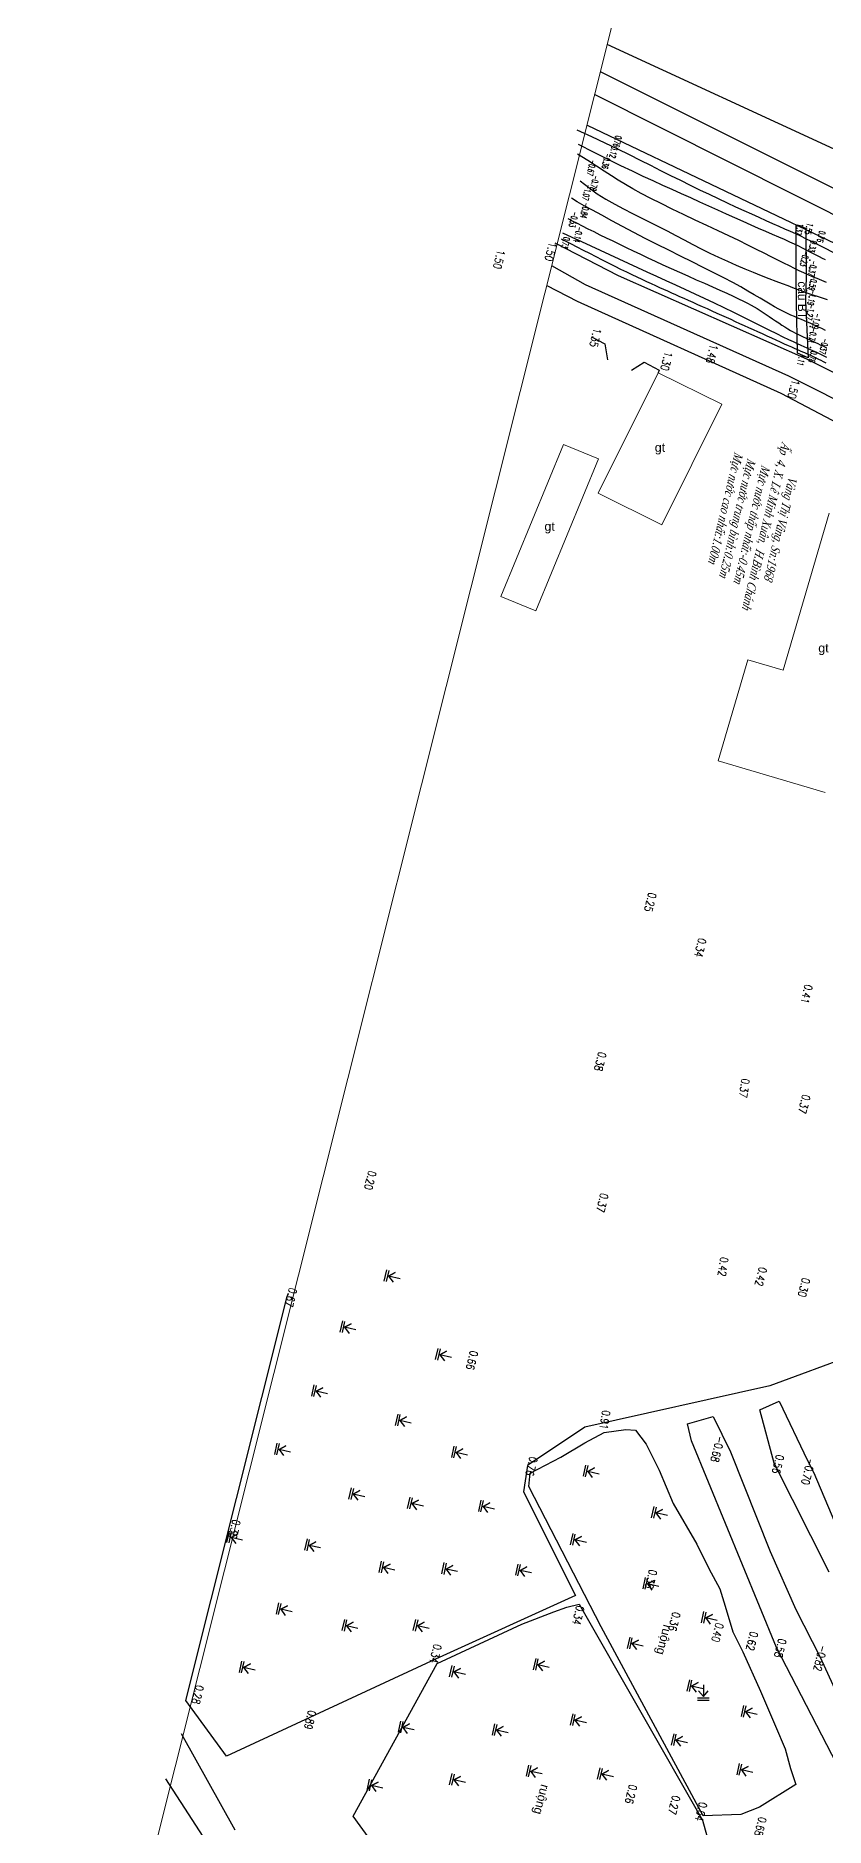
# Model space of a CAD drawing. Header units: metres. Extents: x 583412 to 583840, y 1186334 to 1187497.
# Drawn here: x 583579.3 to 583668, y 1187194.9 to 1187396.4 of the extents above; entities that cross this region are included whole.
import ezdxf
from ezdxf.enums import TextEntityAlignment as Align

# ---------------------------------------------------------------- set-up
doc = ezdxf.new("R2010")
doc.units = ezdxf.units.M
doc.header["$MEASUREMENT"] = 0
doc.layers.get('Defpoints').update_dxf_attribs({"color": 9, "lineweight": 0})
for name, color, linetype in [('$For$Printing$', 7, 'Continuous'), ('1111DONG MUC', 2, 'Continuous'), ('cao do binh do', 4, 'Continuous'), ('CaoDoTN', 2, 'Continuous'), ('Docao', 22, 'Continuous'), ('KS.cau cong', 6, 'Continuous'), ('KS.leduongdat', 36, 'Continuous'), ('KS.raoxay', 2, 'TUONG-KHKS'), ('ks.text ks', 7, 'Continuous'), ('KS_muong ao', 4, 'TALUYPHAI-KHKS'), ('Lua-KHKS', 3, 'Continuous'), ('muc nuoc', 1, 'Continuous'), ('TEXT NHA', 5, 'Continuous')]:
    doc.layers.add(name, color=color, linetype=linetype)
doc.layers.add('1.KS.NHA', color=225, linetype='Continuous', lineweight=13)
doc.styles.add('ChuSo', font='vnsimple.shx')
doc.styles.get("Standard").update_dxf_attribs({"font": 'arial.ttf'})
doc.styles.add('TENSONG', font='VAPTIMI.TTF')
doc.styles.add('vni-time', font='timesi.ttf', dxfattribs={"height": 3.7})
doc.linetypes.add('TALUYPHAI-KHKS', pattern='A,5,[130,ltypeshp,S=5,R=0,X=0,Y=-5],10,[130,ltypeshp,S=5,R=0,X=0,Y=-5],10,[130,ltypeshp,S=10,R=0,X=0,Y=-10],5', length=30)
doc.linetypes.add('TALUYTRAI-KHKS', pattern='A,5,[130,ltypeshp,S=5,R=0,X=0,Y=5],10,[130,ltypeshp,S=5,R=0,X=0,Y=5],10,[130,ltypeshp,S=10,R=0,X=0,Y=10],5', length=30)
doc.linetypes.add('TUONG-KHKS', pattern='A,0.25,-0.1,[132,ltypeshp,S=0.1,R=0,X=-0.1,Y=0],-0.1,1', length=1.45)

# ---------------------------------------------------------------- blocks, each defined once
blk = doc.blocks.new('Lua-KHKS')
at = {"layer": 'Lua-KHKS', "color": 3, "flags": 128}
for points in [[(-0.44, 0.07), (0.42, 0.07)], [(-0.01, 1.04), (-0.01, 0.16), (-0.38, 0.59), (-0.01, 0.16), (0.36, 0.59)], [(-0.44, -0.1), (0.42, -0.1)]]:
    blk.add_lwpolyline(points, dxfattribs=at)

msp = doc.modelspace()

# ---------------------------------------------------------------- linework, layer by layer
at = {"layer": '$For$Printing$', "color": 252}
for p, q in [((583641.77, 1187385.05), (583640.12, 1187385.8)), ((583643.29, 1187384.35), (583641.77, 1187385.05)), ((583644.69, 1187383.67), (583643.29, 1187384.35)), ((583646.01, 1187383.03), (583644.69, 1187383.67)), ((583641.32, 1187382.4), (583640.19, 1187383.11)), ((583642.3, 1187381.77), (583641.32, 1187382.4)), ((583643.17, 1187381.2), (583642.3, 1187381.77)), ((583647.24, 1187382.41), (583646.01, 1187383.03)), ((583648.42, 1187381.82), (583647.24, 1187382.41)), ((583649.55, 1187381.24), (583648.42, 1187381.82)), ((583643.98, 1187380.67), (583643.17, 1187381.2)), ((583644.76, 1187380.17), (583643.98, 1187380.67)), ((583645.55, 1187379.69), (583644.76, 1187380.17)), ((583646.4, 1187379.19), (583645.55, 1187379.69)), ((583650.66, 1187380.68), (583649.55, 1187381.24)), ((583651.77, 1187380.13), (583650.66, 1187380.68)), ((583652.86, 1187379.6), (583651.77, 1187380.13)), ((583653.93, 1187379.07), (583652.86, 1187379.6)), ((583647.34, 1187378.68), (583646.4, 1187379.19)), ((583648.4, 1187378.12), (583647.34, 1187378.68)), ((583649.57, 1187377.54), (583648.4, 1187378.12)), ((583654.99, 1187378.56), (583653.93, 1187379.07)), ((583656.01, 1187378.08), (583654.99, 1187378.56)), ((583657.01, 1187377.61), (583656.01, 1187378.08)), ((583657.97, 1187377.16), (583657.01, 1187377.61)), ((583639.1, 1187375.87), (583639.59, 1187375.61)), ((583639.59, 1187375.61), (583640.12, 1187375.33)), ((583650.81, 1187376.93), (583649.57, 1187377.54)), ((583652.1, 1187376.32), (583650.81, 1187376.93)), ((583653.41, 1187375.7), (583652.1, 1187376.32)), ((583654.72, 1187375.08), (583653.41, 1187375.7)), ((583658.89, 1187376.74), (583657.97, 1187377.16)), ((583659.76, 1187376.34), (583658.89, 1187376.74)), ((583660.59, 1187375.97), (583659.76, 1187376.34)), ((583661.37, 1187375.61), (583660.59, 1187375.97)), ((583662.11, 1187375.28), (583661.37, 1187375.61)), ((583638.32, 1187373.6), (583638.86, 1187373.32)), ((583640.12, 1187375.33), (583640.71, 1187375.03)), ((583640.71, 1187375.03), (583641.34, 1187374.72)), ((583641.34, 1187374.72), (583642, 1187374.39)), ((583642, 1187374.39), (583642.69, 1187374.05)), ((583642.69, 1187374.05), (583643.4, 1187373.7)), ((583643.4, 1187373.7), (583644.14, 1187373.34)), ((583655.98, 1187374.49), (583654.72, 1187375.08)), ((583657.19, 1187373.92), (583655.98, 1187374.49)), ((583658.3, 1187373.38), (583657.19, 1187373.92)), ((583662.82, 1187374.97), (583662.11, 1187375.28)), ((583663.48, 1187374.68), (583662.82, 1187374.97)), ((583664.11, 1187374.4), (583663.48, 1187374.68)), ((583664.7, 1187374.13), (583664.11, 1187374.4)), ((583665.27, 1187373.87), (583664.7, 1187374.13)), ((583665.84, 1187373.6), (583665.27, 1187373.87)), ((583666.45, 1187373.3), (583665.84, 1187373.6)), ((583638.86, 1187373.32), (583639.46, 1187373.01)), ((583639.46, 1187373.01), (583640.11, 1187372.68)), ((583640.11, 1187372.68), (583640.8, 1187372.32)), ((583640.8, 1187372.32), (583641.51, 1187371.96)), ((583641.51, 1187371.96), (583642.24, 1187371.58)), ((583642.24, 1187371.58), (583642.96, 1187371.22)), ((583644.14, 1187373.34), (583644.89, 1187372.98)), ((583644.89, 1187372.98), (583645.65, 1187372.61)), ((583645.65, 1187372.61), (583646.43, 1187372.24)), ((583646.43, 1187372.24), (583647.24, 1187371.85)), ((583647.24, 1187371.85), (583648.06, 1187371.46)), ((583659.33, 1187372.87), (583658.3, 1187373.38)), ((583660.28, 1187372.4), (583659.33, 1187372.87)), ((583661.15, 1187371.96), (583660.28, 1187372.4)), ((583661.95, 1187371.56), (583661.15, 1187371.96)), ((583662.69, 1187371.19), (583661.95, 1187371.56)), ((583667.14, 1187372.96), (583666.45, 1187373.3)), ((583667.96, 1187372.55), (583667.14, 1187372.96)), ((583668.92, 1187372.05), (583667.96, 1187372.55)), ((583642.96, 1187371.22), (583643.68, 1187370.86)), ((583643.68, 1187370.86), (583644.36, 1187370.51)), ((583644.36, 1187370.51), (583645.02, 1187370.19)), ((583645.02, 1187370.19), (583645.66, 1187369.88)), ((583645.66, 1187369.88), (583646.27, 1187369.58)), ((583646.27, 1187369.58), (583646.85, 1187369.3)), ((583648.06, 1187371.46), (583648.91, 1187371.07)), ((583648.91, 1187371.07), (583649.78, 1187370.66)), ((583649.78, 1187370.66), (583650.69, 1187370.25)), ((583650.69, 1187370.25), (583651.62, 1187369.83)), ((583651.62, 1187369.83), (583652.56, 1187369.41)), ((583663.37, 1187370.84), (583662.69, 1187371.19)), ((583663.99, 1187370.53), (583663.37, 1187370.84)), ((583664.56, 1187370.25), (583663.99, 1187370.53)), ((583665.1, 1187369.99), (583664.56, 1187370.25)), ((583665.6, 1187369.75), (583665.1, 1187369.99)), ((583666.1, 1187369.53), (583665.6, 1187369.75)), ((583666.59, 1187369.32), (583666.1, 1187369.53)), ((583646.85, 1187369.3), (583647.41, 1187369.04)), ((583647.41, 1187369.04), (583647.94, 1187368.79)), ((583647.94, 1187368.79), (583648.45, 1187368.56)), ((583648.45, 1187368.56), (583648.93, 1187368.33)), ((583648.93, 1187368.33), (583649.4, 1187368.12)), ((583649.4, 1187368.12), (583649.85, 1187367.92)), ((583649.85, 1187367.92), (583650.3, 1187367.72)), ((583650.3, 1187367.72), (583650.74, 1187367.52)), ((583650.74, 1187367.52), (583651.19, 1187367.32)), ((583652.56, 1187369.41), (583653.51, 1187368.99)), ((583653.51, 1187368.99), (583654.44, 1187368.58)), ((583654.44, 1187368.58), (583655.33, 1187368.19)), ((583655.33, 1187368.19), (583656.18, 1187367.81)), ((583656.18, 1187367.81), (583656.96, 1187367.46)), ((583667.09, 1187369.11), (583666.59, 1187369.32)), ((583667.61, 1187368.89), (583667.09, 1187369.11)), ((583668.17, 1187368.68), (583667.61, 1187368.89)), ((583651.19, 1187367.32), (583651.65, 1187367.11)), ((583651.65, 1187367.11), (583652.12, 1187366.9)), ((583652.12, 1187366.9), (583652.62, 1187366.68)), ((583652.62, 1187366.68), (583653.13, 1187366.45)), ((583653.13, 1187366.45), (583653.66, 1187366.21)), ((583653.66, 1187366.21), (583654.2, 1187365.97)), ((583654.2, 1187365.97), (583654.74, 1187365.73)), ((583654.74, 1187365.73), (583655.28, 1187365.49)), ((583655.28, 1187365.49), (583655.82, 1187365.24)), ((583656.96, 1187367.46), (583657.67, 1187367.14)), ((583657.67, 1187367.14), (583658.28, 1187366.85)), ((583658.28, 1187366.85), (583658.81, 1187366.59)), ((583658.81, 1187366.59), (583659.27, 1187366.36)), ((583659.27, 1187366.36), (583659.67, 1187366.14)), ((583659.67, 1187366.14), (583660.04, 1187365.93)), ((583660.04, 1187365.93), (583660.38, 1187365.73)), ((583660.38, 1187365.73), (583660.7, 1187365.52)), ((583660.7, 1187365.52), (583661.03, 1187365.31)), ((583655.82, 1187365.24), (583656.35, 1187365)), ((583656.35, 1187365), (583656.87, 1187364.77)), ((583656.87, 1187364.77), (583657.39, 1187364.53)), ((583657.39, 1187364.53), (583657.89, 1187364.3)), ((583657.89, 1187364.3), (583658.39, 1187364.07)), ((583658.39, 1187364.07), (583658.89, 1187363.85)), ((583658.89, 1187363.85), (583659.4, 1187363.62)), ((583659.4, 1187363.62), (583659.9, 1187363.39)), ((583661.03, 1187365.31), (583661.37, 1187365.08)), ((583661.37, 1187365.08), (583661.72, 1187364.84)), ((583661.72, 1187364.84), (583662.07, 1187364.6)), ((583662.07, 1187364.6), (583662.43, 1187364.36)), ((583662.43, 1187364.36), (583662.79, 1187364.12)), ((583662.79, 1187364.12), (583663.14, 1187363.89)), ((583663.14, 1187363.89), (583663.48, 1187363.67)), ((583663.48, 1187363.67), (583663.81, 1187363.47)), ((583663.81, 1187363.47), (583664.11, 1187363.29)), ((583659.9, 1187363.39), (583660.41, 1187363.15)), ((583660.41, 1187363.15), (583660.93, 1187362.92)), ((583660.93, 1187362.92), (583661.44, 1187362.68)), ((583661.44, 1187362.68), (583661.96, 1187362.45)), ((583661.96, 1187362.45), (583662.46, 1187362.22)), ((583662.46, 1187362.22), (583662.94, 1187362)), ((583662.94, 1187362), (583663.41, 1187361.79)), ((583663.41, 1187361.79), (583663.84, 1187361.59)), ((583663.84, 1187361.59), (583664.23, 1187361.42)), ((583664.11, 1187363.29), (583664.4, 1187363.13)), ((583664.4, 1187363.13), (583664.67, 1187362.98)), ((583664.67, 1187362.98), (583664.93, 1187362.85)), ((583664.93, 1187362.85), (583665.16, 1187362.74)), ((583665.16, 1187362.74), (583665.39, 1187362.63)), ((583665.39, 1187362.63), (583665.59, 1187362.54)), ((583665.59, 1187362.54), (583665.78, 1187362.45)), ((583665.78, 1187362.45), (583665.96, 1187362.37)), ((583665.96, 1187362.37), (583666.14, 1187362.3)), ((583666.14, 1187362.3), (583666.31, 1187362.22)), ((583666.31, 1187362.22), (583666.49, 1187362.13)), ((583666.49, 1187362.13), (583666.69, 1187362.04)), ((583666.69, 1187362.04), (583666.91, 1187361.94)), ((583666.91, 1187361.94), (583667.17, 1187361.82)), ((583667.17, 1187361.82), (583667.46, 1187361.68)), ((583667.46, 1187361.68), (583667.8, 1187361.51)), ((583667.8, 1187361.51), (583668.17, 1187361.33)), ((583664.23, 1187361.42), (583664.59, 1187361.26)), ((583664.59, 1187361.26), (583664.9, 1187361.12)), ((583664.9, 1187361.12), (583665.19, 1187361)), ((583665.19, 1187361), (583665.45, 1187360.89)), ((583665.45, 1187360.89), (583665.69, 1187360.79)), ((583665.69, 1187360.79), (583665.92, 1187360.69)), ((583665.92, 1187360.69), (583666.14, 1187360.59)), ((583666.14, 1187360.59), (583666.36, 1187360.49)), ((583666.36, 1187360.49), (583666.58, 1187360.39)), ((583666.58, 1187360.39), (583666.8, 1187360.29)), ((583666.8, 1187360.29), (583667.03, 1187360.17)), ((583667.03, 1187360.17), (583667.27, 1187360.05)), ((583667.27, 1187360.05), (583667.53, 1187359.93)), ((583667.53, 1187359.93), (583667.79, 1187359.79)), ((583667.79, 1187359.79), (583668.07, 1187359.65))]:
    msp.add_line(p, q, dxfattribs=at)
at = {"layer": '$For$Printing$', "color": 40}
for p, q in [((583642.05, 1187383.3), (583640.28, 1187384.2)), ((583643.63, 1187382.51), (583642.05, 1187383.3)), ((583645.06, 1187381.8), (583643.63, 1187382.51)), ((583646.37, 1187381.18), (583645.06, 1187381.8)), ((583640.48, 1187380.11), (583641.43, 1187379.35)), ((583647.57, 1187380.61), (583646.37, 1187381.18)), ((583648.69, 1187380.09), (583647.57, 1187380.61)), ((583649.76, 1187379.6), (583648.69, 1187380.09)), ((583650.81, 1187379.12), (583649.76, 1187379.6)), ((583640.13, 1187377.76), (583639.48, 1187378.14)), ((583640.93, 1187377.31), (583640.13, 1187377.76)), ((583641.43, 1187379.35), (583642.39, 1187378.66)), ((583642.39, 1187378.66), (583643.37, 1187378.04)), ((583643.37, 1187378.04), (583644.36, 1187377.47)), ((583651.85, 1187378.65), (583650.81, 1187379.12)), ((583652.89, 1187378.18), (583651.85, 1187378.65)), ((583653.92, 1187377.71), (583652.89, 1187378.18)), ((583654.94, 1187377.25), (583653.92, 1187377.71)), ((583641.85, 1187376.79), (583640.93, 1187377.31)), ((583642.89, 1187376.23), (583641.85, 1187376.79)), ((583644.02, 1187375.62), (583642.89, 1187376.23)), ((583645.22, 1187374.97), (583644.02, 1187375.62)), ((583644.36, 1187377.47), (583645.35, 1187376.95)), ((583645.35, 1187376.95), (583646.34, 1187376.44)), ((583646.34, 1187376.44), (583647.33, 1187375.96)), ((583647.33, 1187375.96), (583648.31, 1187375.47)), ((583655.94, 1187376.8), (583654.94, 1187377.25)), ((583656.92, 1187376.36), (583655.94, 1187376.8)), ((583657.87, 1187375.93), (583656.92, 1187376.36)), ((583658.79, 1187375.52), (583657.87, 1187375.93)), ((583638.5, 1187374.26), (583639.55, 1187373.78)), ((583639.55, 1187373.78), (583640.61, 1187373.29)), ((583646.49, 1187374.31), (583645.22, 1187374.97)), ((583647.79, 1187373.63), (583646.49, 1187374.31)), ((583649.11, 1187372.96), (583647.79, 1187373.63)), ((583648.31, 1187375.47), (583649.28, 1187374.98)), ((583649.28, 1187374.98), (583650.25, 1187374.48)), ((583650.25, 1187374.48), (583651.21, 1187373.97)), ((583651.21, 1187373.97), (583652.16, 1187373.46)), ((583659.68, 1187375.13), (583658.79, 1187375.52)), ((583660.52, 1187374.76), (583659.68, 1187375.13)), ((583661.33, 1187374.41), (583660.52, 1187374.76)), ((583662.08, 1187374.08), (583661.33, 1187374.41)), ((583662.79, 1187373.77), (583662.08, 1187374.08)), ((583663.44, 1187373.49), (583662.79, 1187373.77)), ((583640.61, 1187373.29), (583641.66, 1187372.8)), ((583641.66, 1187372.8), (583642.71, 1187372.31)), ((583642.71, 1187372.31), (583643.76, 1187371.82)), ((583643.76, 1187371.82), (583644.81, 1187371.33)), ((583650.45, 1187372.29), (583649.11, 1187372.96)), ((583651.76, 1187371.63), (583650.45, 1187372.29)), ((583653.06, 1187370.98), (583651.76, 1187371.63)), ((583652.16, 1187373.46), (583653.12, 1187372.96)), ((583653.12, 1187372.96), (583654.08, 1187372.47)), ((583654.08, 1187372.47), (583655.05, 1187371.98)), ((583655.05, 1187371.98), (583656.02, 1187371.51)), ((583656.02, 1187371.51), (583657.01, 1187371.06)), ((583664.04, 1187373.22), (583663.44, 1187373.49)), ((583664.57, 1187372.97), (583664.04, 1187373.22)), ((583665.04, 1187372.75), (583664.57, 1187372.97)), ((583665.46, 1187372.54), (583665.04, 1187372.75)), ((583665.83, 1187372.35), (583665.46, 1187372.54)), ((583666.17, 1187372.17), (583665.83, 1187372.35)), ((583666.48, 1187372), (583666.17, 1187372.17)), ((583666.78, 1187371.84), (583666.48, 1187372)), ((583667.07, 1187371.69), (583666.78, 1187371.84)), ((583667.37, 1187371.54), (583667.07, 1187371.69)), ((583667.69, 1187371.38), (583667.37, 1187371.54)), ((583644.81, 1187371.33), (583645.87, 1187370.84)), ((583645.87, 1187370.84), (583646.92, 1187370.35)), ((583646.92, 1187370.35), (583647.98, 1187369.86)), ((583647.98, 1187369.86), (583649.04, 1187369.38)), ((583654.3, 1187370.36), (583653.06, 1187370.98)), ((583655.49, 1187369.76), (583654.3, 1187370.36)), ((583656.6, 1187369.19), (583655.49, 1187369.76)), ((583657.01, 1187371.06), (583657.99, 1187370.62)), ((583657.99, 1187370.62), (583658.96, 1187370.21)), ((583658.96, 1187370.21), (583659.91, 1187369.83)), ((583659.91, 1187369.83), (583660.81, 1187369.47)), ((583668.03, 1187371.22), (583667.69, 1187371.38)), ((583649.04, 1187369.38), (583650.11, 1187368.89)), ((583650.11, 1187368.89), (583651.18, 1187368.4)), ((583651.18, 1187368.4), (583652.25, 1187367.91)), ((583652.25, 1187367.91), (583653.34, 1187367.41)), ((583657.61, 1187368.66), (583656.6, 1187369.19)), ((583658.51, 1187368.17), (583657.61, 1187368.66)), ((583659.32, 1187367.71), (583658.51, 1187368.17)), ((583660.04, 1187367.29), (583659.32, 1187367.71)), ((583660.81, 1187369.47), (583661.66, 1187369.13)), ((583661.66, 1187369.13), (583662.45, 1187368.83)), ((583662.45, 1187368.83), (583663.16, 1187368.56)), ((583663.16, 1187368.56), (583663.79, 1187368.32)), ((583663.79, 1187368.32), (583664.34, 1187368.12)), ((583664.34, 1187368.12), (583664.83, 1187367.93)), ((583664.83, 1187367.93), (583665.29, 1187367.76)), ((583665.29, 1187367.76), (583665.73, 1187367.6)), ((583665.73, 1187367.6), (583666.17, 1187367.44)), ((583653.34, 1187367.41), (583654.42, 1187366.9)), ((583654.42, 1187366.9), (583655.52, 1187366.38)), ((583655.52, 1187366.38), (583656.61, 1187365.85)), ((583656.61, 1187365.85), (583657.7, 1187365.32)), ((583660.69, 1187366.91), (583660.04, 1187367.29)), ((583661.27, 1187366.56), (583660.69, 1187366.91)), ((583661.81, 1187366.24), (583661.27, 1187366.56)), ((583662.31, 1187365.94), (583661.81, 1187366.24)), ((583662.78, 1187365.68), (583662.31, 1187365.94)), ((583663.25, 1187365.43), (583662.78, 1187365.68)), ((583666.17, 1187367.44), (583666.63, 1187367.28)), ((583666.63, 1187367.28), (583667.12, 1187367.12)), ((583667.12, 1187367.12), (583667.65, 1187366.94)), ((583667.65, 1187366.94), (583668.24, 1187366.75)), ((583657.7, 1187365.32), (583658.77, 1187364.8)), ((583658.77, 1187364.8), (583659.8, 1187364.29)), ((583659.8, 1187364.29), (583660.78, 1187363.81)), ((583660.78, 1187363.81), (583661.69, 1187363.36)), ((583663.7, 1187365.21), (583663.25, 1187365.43)), ((583664.13, 1187365.01), (583663.7, 1187365.21)), ((583664.55, 1187364.83), (583664.13, 1187365.01)), ((583664.95, 1187364.66), (583664.55, 1187364.83)), ((583665.33, 1187364.5), (583664.95, 1187364.66)), ((583665.69, 1187364.35), (583665.33, 1187364.5)), ((583666.02, 1187364.21), (583665.69, 1187364.35)), ((583666.33, 1187364.08), (583666.02, 1187364.21)), ((583666.63, 1187363.95), (583666.33, 1187364.08)), ((583666.94, 1187363.81), (583666.63, 1187363.95)), ((583667.26, 1187363.65), (583666.94, 1187363.81)), ((583667.62, 1187363.48), (583667.26, 1187363.65)), ((583668.04, 1187363.28), (583667.62, 1187363.48)), ((583661.69, 1187363.36), (583662.52, 1187362.94)), ((583662.52, 1187362.94), (583663.26, 1187362.58)), ((583663.26, 1187362.58), (583663.88, 1187362.28)), ((583663.88, 1187362.28), (583664.41, 1187362.02)), ((583664.41, 1187362.02), (583664.87, 1187361.81)), ((583664.87, 1187361.81), (583665.26, 1187361.62)), ((583665.26, 1187361.62), (583665.62, 1187361.46)), ((583665.62, 1187361.46), (583665.94, 1187361.31)), ((583665.94, 1187361.31), (583666.26, 1187361.17)), ((583666.26, 1187361.17), (583666.59, 1187361.02)), ((583666.59, 1187361.02), (583666.94, 1187360.86)), ((583666.94, 1187360.86), (583667.32, 1187360.68)), ((583667.32, 1187360.68), (583667.72, 1187360.49)), ((583667.72, 1187360.49), (583668.14, 1187360.28))]:
    msp.add_line(p, q, dxfattribs=at)
at = {"layer": '1.KS.NHA', "color": 225, "linetype": 'Continuous'}
for p, q in [((583649.22, 1187358.53), (583642.5, 1187344.98)), ((583656.38, 1187354.98), (583649.22, 1187358.53)), ((583649.66, 1187341.43), (583656.38, 1187354.98)), ((583638.59, 1187350.46), (583631.56, 1187333.35)), ((583642.53, 1187348.85), (583638.59, 1187350.46)), ((583635.5, 1187331.73), (583642.53, 1187348.85)), ((583642.5, 1187344.98), (583649.66, 1187341.43)), ((583668.46, 1187342.73), (583663.27, 1187325.06)), ((583631.56, 1187333.35), (583635.5, 1187331.73)), ((583659.31, 1187326.23), (583655.97, 1187314.87)), ((583663.27, 1187325.06), (583659.31, 1187326.23)), ((583655.97, 1187314.87), (583668.01, 1187311.33))]:
    msp.add_line(p, q, dxfattribs=at)
at = {"layer": '1111DONG MUC'}
for p in [(583666.26, 1187370.33, -0.37), (583666.28, 1187371.2, -0.23), (583666.31, 1187368.72, -0.59), (583666.19, 1187367.05, -1.19), (583666, 1187365.41, -1.97), (583666.31, 1187363.72, -1.29), (583666.29, 1187362.36, -0.7), (583666.34, 1187361.38, -0.37)]:
    msp.add_point(p, dxfattribs=at)
at = {"layer": 'Defpoints', "color": 6}
msp.add_line((583412.26, 1186473.01), (583669.06, 1187497.35), dxfattribs=at)
at = {"layer": 'KS.cau cong'}
for p, q in [((583664.74, 1187375.16, 1.37), (583665.83, 1187374.79, 1.37)), ((583664.75, 1187369.63, 1.37), (583664.74, 1187375.16, 1.37)), ((583665.83, 1187374.79, 1.37), (583665.85, 1187369.44, 1.37)), ((583664.79, 1187366.41, 1.37), (583664.75, 1187369.63, 1.37)), ((583665.85, 1187369.44, 1.37), (583665.81, 1187366.55, 1.37)), ((583664.9, 1187360.73, 1.37), (583664.79, 1187366.41, 1.37)), ((583665.81, 1187366.55, 1.37), (583666.09, 1187360.19, 1.37)), ((583666.09, 1187360.19, 1.37), (583664.9, 1187360.73, 1.37))]:
    msp.add_line(p, q, dxfattribs=at)
at = {"layer": 'KS.leduongdat'}
for p, q in [((583673.78, 1187376.83), (583642.74, 1187392.38)), ((583672.49, 1187374.52), (583642.09, 1187389.8)), ((583641.07, 1187368.42, 1.75), (583637.27, 1187370.56, 1.75)), ((583636.72, 1187368.35, 1.5), (583640.12, 1187366.58, 1.5)), ((583663.91, 1187358.13, 1.75), (583641.07, 1187368.42, 1.75)), ((583640.12, 1187366.58, 1.5), (583663.01, 1187356.21, 1.5)), ((583683.2, 1187348.41, 1.75), (583663.91, 1187358.13, 1.75)), ((583663.01, 1187356.21, 1.5), (583681.85, 1187346.34, 1.5))]:
    msp.add_line(p, q, dxfattribs=at)
at = {"layer": 'KS.raoxay', "color": 0, "ltscale": 2}
for p, q in [((583669, 1187383.67, 0.98), (583643.51, 1187395.44, 0.98)), ((583641.75, 1187362.57, 1.35), (583643.26, 1187361.77, 1.35)), ((583643.26, 1187361.77, 1.35), (583643.53, 1187359.98, 1.35)), ((583646.23, 1187358.8, 1.28), (583647.67, 1187359.73, 1.28)), ((583647.67, 1187359.73, 1.28), (583649.36, 1187358.82, 1.28)), ((583649.36, 1187358.82, 1.28), (583649.22, 1187358.53, 1.28))]:
    msp.add_line(p, q, dxfattribs=at)
at = {"layer": 'KS_muong ao', "color": 125, "ltscale": 0.03}
for p, q in [((583641.24, 1187386.38), (583678.01, 1187368.81)), ((583644.79, 1187369.42), (583637.66, 1187373.09)), ((583665.94, 1187360.04), (583644.79, 1187369.42)), ((583705.21, 1187340.56), (583665.94, 1187360.04)), ((583607.53, 1187254.63), (583607.69, 1187254.96)), ((583596.15, 1187209.21), (583607.53, 1187254.63)), ((583671.33, 1187248.12), (583661.78, 1187244.59)), ((583661.78, 1187244.59), (583640.99, 1187239.92)), ((583661.78, 1187244.59), (583661.78, 1187244.59)), ((583660.68, 1187241.88), (583662.85, 1187242.84)), ((583662.85, 1187242.84), (583666.03, 1187236.17)), ((583652.53, 1187240.32), (583655.43, 1187241.14)), ((583655.43, 1187241.14), (583657.38, 1187237.16)), ((583662.28, 1187235.9), (583660.68, 1187241.88)), ((583640.99, 1187239.92), (583634.57, 1187235.63)), ((583640.99, 1187239.92), (583640.99, 1187239.92)), ((583641.01, 1187238.18), (583643.17, 1187239.32)), ((583643.17, 1187239.32), (583645.61, 1187239.66)), ((583645.61, 1187239.66), (583646.69, 1187239.59)), ((583646.69, 1187239.59), (583647.89, 1187238.02)), ((583652.98, 1187238.4), (583652.53, 1187240.32)), ((583634.86, 1187234.76), (583638.29, 1187236.57)), ((583638.29, 1187236.57), (583641.01, 1187238.18)), ((583638.29, 1187236.57), (583638.29, 1187236.57)), ((583647.89, 1187238.02), (583649.35, 1187235.11)), ((583662.52, 1187215.17), (583652.98, 1187238.4)), ((583657.38, 1187237.16), (583661.81, 1187225.96)), ((583634.57, 1187235.63), (583634.09, 1187232.65)), ((583634.7, 1187233.27), (583634.86, 1187234.76)), ((583649.35, 1187235.11), (583650.93, 1187231.34)), ((583668.44, 1187223.63), (583662.28, 1187235.9)), ((583662.28, 1187235.9), (583662.28, 1187235.9)), ((583666.03, 1187236.17), (583666.03, 1187236.17)), ((583666.03, 1187236.17), (583666.72, 1187234.8)), ((583666.72, 1187234.8), (583666.72, 1187234.8)), ((583666.72, 1187234.8), (583670.64, 1187225.57)), ((583634.09, 1187232.65), (583639.93, 1187221.01)), ((583642.83, 1187217.46), (583634.7, 1187233.27)), ((583634.7, 1187233.27), (583634.7, 1187233.27)), ((583650.93, 1187231.34), (583653.57, 1187226.77)), ((583653.57, 1187226.77), (583654.94, 1187224.04)), ((583661.81, 1187225.96), (583664.71, 1187219.42)), ((583654.94, 1187224.04), (583656.15, 1187221.77)), ((583639.93, 1187221.01), (583624.2, 1187213.84)), ((583656.15, 1187221.77), (583656.76, 1187219.81)), ((583633.92, 1187217.78), (583637.52, 1187219.17)), ((583637.52, 1187219.17), (583638.96, 1187219.7)), ((583638.96, 1187219.7), (583640.36, 1187220.04)), ((583640.36, 1187220.04), (583640.36, 1187220.04)), ((583640.36, 1187220.04), (583654.23, 1187195.73)), ((583656.76, 1187219.81), (583657.61, 1187216.93)), ((583664.71, 1187219.42), (583667.44, 1187214.06)), ((583624.42, 1187213.36), (583633.92, 1187217.78)), ((583654.3, 1187196.22), (583642.83, 1187217.46)), ((583657.61, 1187216.93), (583658.77, 1187214.68)), ((583658.77, 1187214.68), (583660.74, 1187210.24)), ((583670.45, 1187199.86), (583662.52, 1187215.17)), ((583662.52, 1187215.17), (583662.52, 1187215.17)), ((583624.2, 1187213.84), (583600.74, 1187202.93)), ((583614.95, 1187196.18), (583624.42, 1187213.36)), ((583624.42, 1187213.36), (583624.42, 1187213.36)), ((583667.44, 1187214.06), (583670.51, 1187207.36)), ((583600.74, 1187202.93), (583596.15, 1187209.21)), ((583596.15, 1187209.21), (583596.15, 1187209.21)), ((583660.74, 1187210.24), (583662.42, 1187206.29)), ((583662.42, 1187206.29), (583663.51, 1187203.74)), ((583663.51, 1187203.74), (583664.12, 1187201.55)), ((583664.12, 1187201.55), (583664.72, 1187199.76)), ((583664.72, 1187199.76), (583660.62, 1187197.19)), ((583658.53, 1187196.38), (583654.3, 1187196.22)), ((583660.62, 1187197.19), (583658.53, 1187196.38)), ((583624.46, 1187183.13), (583614.95, 1187196.18)), ((583614.95, 1187196.18), (583614.95, 1187196.18)), ((583654.23, 1187195.73), (583655.39, 1187191.52)), ((583654.3, 1187196.22), (583654.3, 1187196.22))]:
    msp.add_line(p, q, dxfattribs=at)
at = {"layer": 'KS_muong ao', "color": 125, "linetype": 'TALUYTRAI-KHKS', "ltscale": 0.03}
for p, q in [((583601.7, 1187194.61, 0.5), (583595.67, 1187205.46, 0.5)), ((583593.89, 1187200.38, 0.5), (583610.78, 1187174.32, 0.5))]:
    msp.add_line(p, q, dxfattribs=at)

# ---------------------------------------------------------------- block references
at = {"layer": 'Lua-KHKS', "xscale": 1.500000000108109, "yscale": 1.5, "zscale": 1.500000000108109, "rotation": 257.4069444442599}
for p in [(583618.71, 1187256.95), (583613.75, 1187251.2), (583624.48, 1187248.11), (583610.55, 1187244.01), (583619.97, 1187240.72), (583606.4, 1187237.46), (583626.29, 1187237.12), (583641.08, 1187234.99), (583614.74, 1187232.43), (583621.33, 1187231.37), (583629.32, 1187231.05), (583648.75, 1187230.32), (583601.02, 1187227.56), (583609.78, 1187226.68), (583639.64, 1187227.29), (583618.13, 1187224.18), (583625.17, 1187224.02), (583633.48, 1187223.86), (583647.79, 1187222.34), (583606.58, 1187219.49), (583654.35, 1187218.51), (583613.98, 1187217.63), (583621.97, 1187217.63), (583646.04, 1187215.63), (583602.42, 1187212.94), (583626.05, 1187212.44), (583635.48, 1187213.24), (583652.75, 1187210.84), (583658.83, 1187207.96), (583620.3, 1187206.21), (583630.85, 1187205.89), (583639.64, 1187207.01), (583650.99, 1187204.77), (583616.78, 1187199.66), (583626.05, 1187200.3), (583634.68, 1187201.26), (583642.68, 1187200.94), (583658.35, 1187201.42)]:
    msp.add_blockref('Lua-KHKS', p, dxfattribs=at)
at = {"layer": 'Lua-KHKS', "xscale": 1.5, "yscale": 1.5, "zscale": 1.5}
msp.add_blockref('Lua-KHKS', (583654.33, 1187209.39), dxfattribs=at)

# ---------------------------------------------------------------- texts
at = {"layer": '1111DONG MUC', "style": 'ChuSo', "width": 0.5}
for s, p in [('0.12', (583643.89, 1187383.39, -0.41)), ('0.76', (583644.31, 1187384.62, -0.41)), ('-0.67', (583641.4, 1187381.64)), ('-0.36', (583643.08, 1187382.4, -0.41)), ('-0.78', (583641.75, 1187379.93)), ('-1.07', (583640.89, 1187378.87)), ('-0.53', (583639.4, 1187375.83)), ('-0.84', (583640.66, 1187376.85)), ('0.73', (583638.5, 1187373.22)), ('-0.14', (583639.91, 1187374.13)), ('1.37', (583664.74, 1187374.74, 1.37)), ('1.55', (583665.83, 1187374.79, 1.55)), ('0.76', (583667.22, 1187373.91, -0.23)), ('-0.23', (583665.36, 1187371.42, -0.23)), ('0.33', (583666.26, 1187372.81, -0.23)), ('-0.37', (583666.26, 1187370.33, -0.37)), ('-1.19', (583666.19, 1187367.05, -1.19)), ('-0.59', (583666.31, 1187368.72, -0.59)), ('-1.27', (583666, 1187365.41, -1.97)), ('-1.09', (583666.68, 1187364.38, -1.29)), ('-0.71', (583666.25, 1187362.77, -0.7)), ('-0.37', (583667.53, 1187361.59, -0.37)), ('1.11', (583664.97, 1187360.03, 1.11)), ('0.78', (583666.27, 1187360.39, -0.37))]:
    msp.add_text(s, height=0.7, rotation=256.5354, dxfattribs=at).set_placement(p, align=Align.CENTER)
at = {"layer": 'cao do binh do', "color": 44, "style": 'ChuSo', "width": 0.8}
for s, p in [('1.50', (583630.93, 1187371.37, 1.5)), ('1.50', (583636.73, 1187372.24, 1.5)), ('1.35', (583641.75, 1187362.57, 1.35)), ('1.48', (583654.85, 1187360.74, 1.48)), ('1.30', (583649.74, 1187359.93, 1.3)), ('1.50', (583664.03, 1187356.78, 1.5)), ('0.25', (583647.92, 1187299.08, 0.25)), ('0.34', (583653.53, 1187293.96, 0.34)), ('0.41', (583665.48, 1187288.75, 0.41)), ('0.38', (583642.29, 1187281.16, 0.38)), ('0.20', (583616.45, 1187267.79, 0.2)), ('0.37', (583642.52, 1187265.27, 0.37)), ('0.67', (583607.53, 1187254.63, 0.67)), ('0.66', (583627.88, 1187247.56, 0.66)), ('0.76', (583634.57, 1187235.63, 0.76)), ('0.30', (583601.19, 1187228.56, 0.3)), ('0.36', (583648, 1187222.94, 0.36)), ('0.34', (583639.82, 1187218.88, 0.34)), ('0.34', (583623.79, 1187214.56, 0.34)), ('0.28', (583597.06, 1187209.95, 0.28)), ('0.89', (583609.68, 1187207.11, 0.89))]:
    msp.add_text(s, height=0.9, rotation=256.5354, dxfattribs=at).set_placement(p, align=Align.CENTER)
at = {"layer": 'CaoDoTN', "style": 'ChuSo', "width": 0.8}
for s, p in [('0.37', (583665.21, 1187276.37)), ('0.42', (583660.34, 1187256.97)), ('0.30', (583665.19, 1187255.75)), ('-0.68', (583655.48, 1187237.57)), ('0.56', (583662.27, 1187235.87)), ('-0.70', (583665.65, 1187235.02)), ('0.36', (583650.62, 1187218.17)), ('0.40', (583655.47, 1187216.95)), ('0.62', (583659.35, 1187215.98)), ('0.58', (583662.52, 1187215.18)), ('-0.82', (583667.02, 1187214.06)), ('0.26', (583645.75, 1187198.77)), ('0.27', (583650.6, 1187197.55)), ('0.64', (583653.62, 1187196.8)), ('0.68', (583660.3, 1187195.12))]:
    msp.add_text(s, height=0.9, rotation=255.9262, dxfattribs=at).set_placement(p, align=Align.CENTER)
at = {"layer": 'Docao', "color": 3, "style": 'ChuSo', "width": 0.8}
for s, p in [('0.37', (583658.47, 1187278.13, 0.37)), ('0.42', (583656.08, 1187258.04, 0.42)), ('0.91', (583642.81, 1187240.82, 0.91))]:
    msp.add_text(s, height=0.9, rotation=261.5963, dxfattribs=at).set_placement(p, align=Align.CENTER)
at = {"layer": 'ks.text ks', "style": 'TENSONG'}
for s, rotation, p in [('caàu BT', 270.0511, (583664.94, 1187366.68)), ('ruoäng', 255.4956, (583649.43, 1187216.14)), ('ruoäng', 255.4956, (583635.66, 1187198.18))]:
    msp.add_text(s, height=1, rotation=rotation, dxfattribs=at).set_placement(p, align=Align.CENTER)
at = {"layer": 'muc nuoc', "color": 0, "linetype": 'Continuous', "style": 'vni-time', "oblique": 10, "width": 0.8}
for s, p in [('Mực nước cao nhất:1.00m', (583656.34, 1187343.39)), ('Ấp  4, X. Lê Minh Xuân,  H.Bình Chánh', (583660.89, 1187341.36)), ('Mực nước trung bình:0.25m', (583657.67, 1187342.26)), ('Mực nước thấp nhất:-0.45m', (583659.29, 1187341.55)), ('Vàng Thị Vâng, Sn:1968', (583662.5, 1187341.06))]:
    msp.add_text(s, height=1, rotation=256.5099, dxfattribs=at).set_placement(p, align=Align.CENTER)
at = {"layer": 'TEXT NHA', "linetype": 'Continuous'}
for p in [(583649.44, 1187349.98), (583637.04, 1187341.1), (583667.81, 1187327.42)]:
    msp.add_text('gt', height=1, dxfattribs=at).set_placement(p, align=Align.MIDDLE)

doc.saveas('drawing.dxf')
